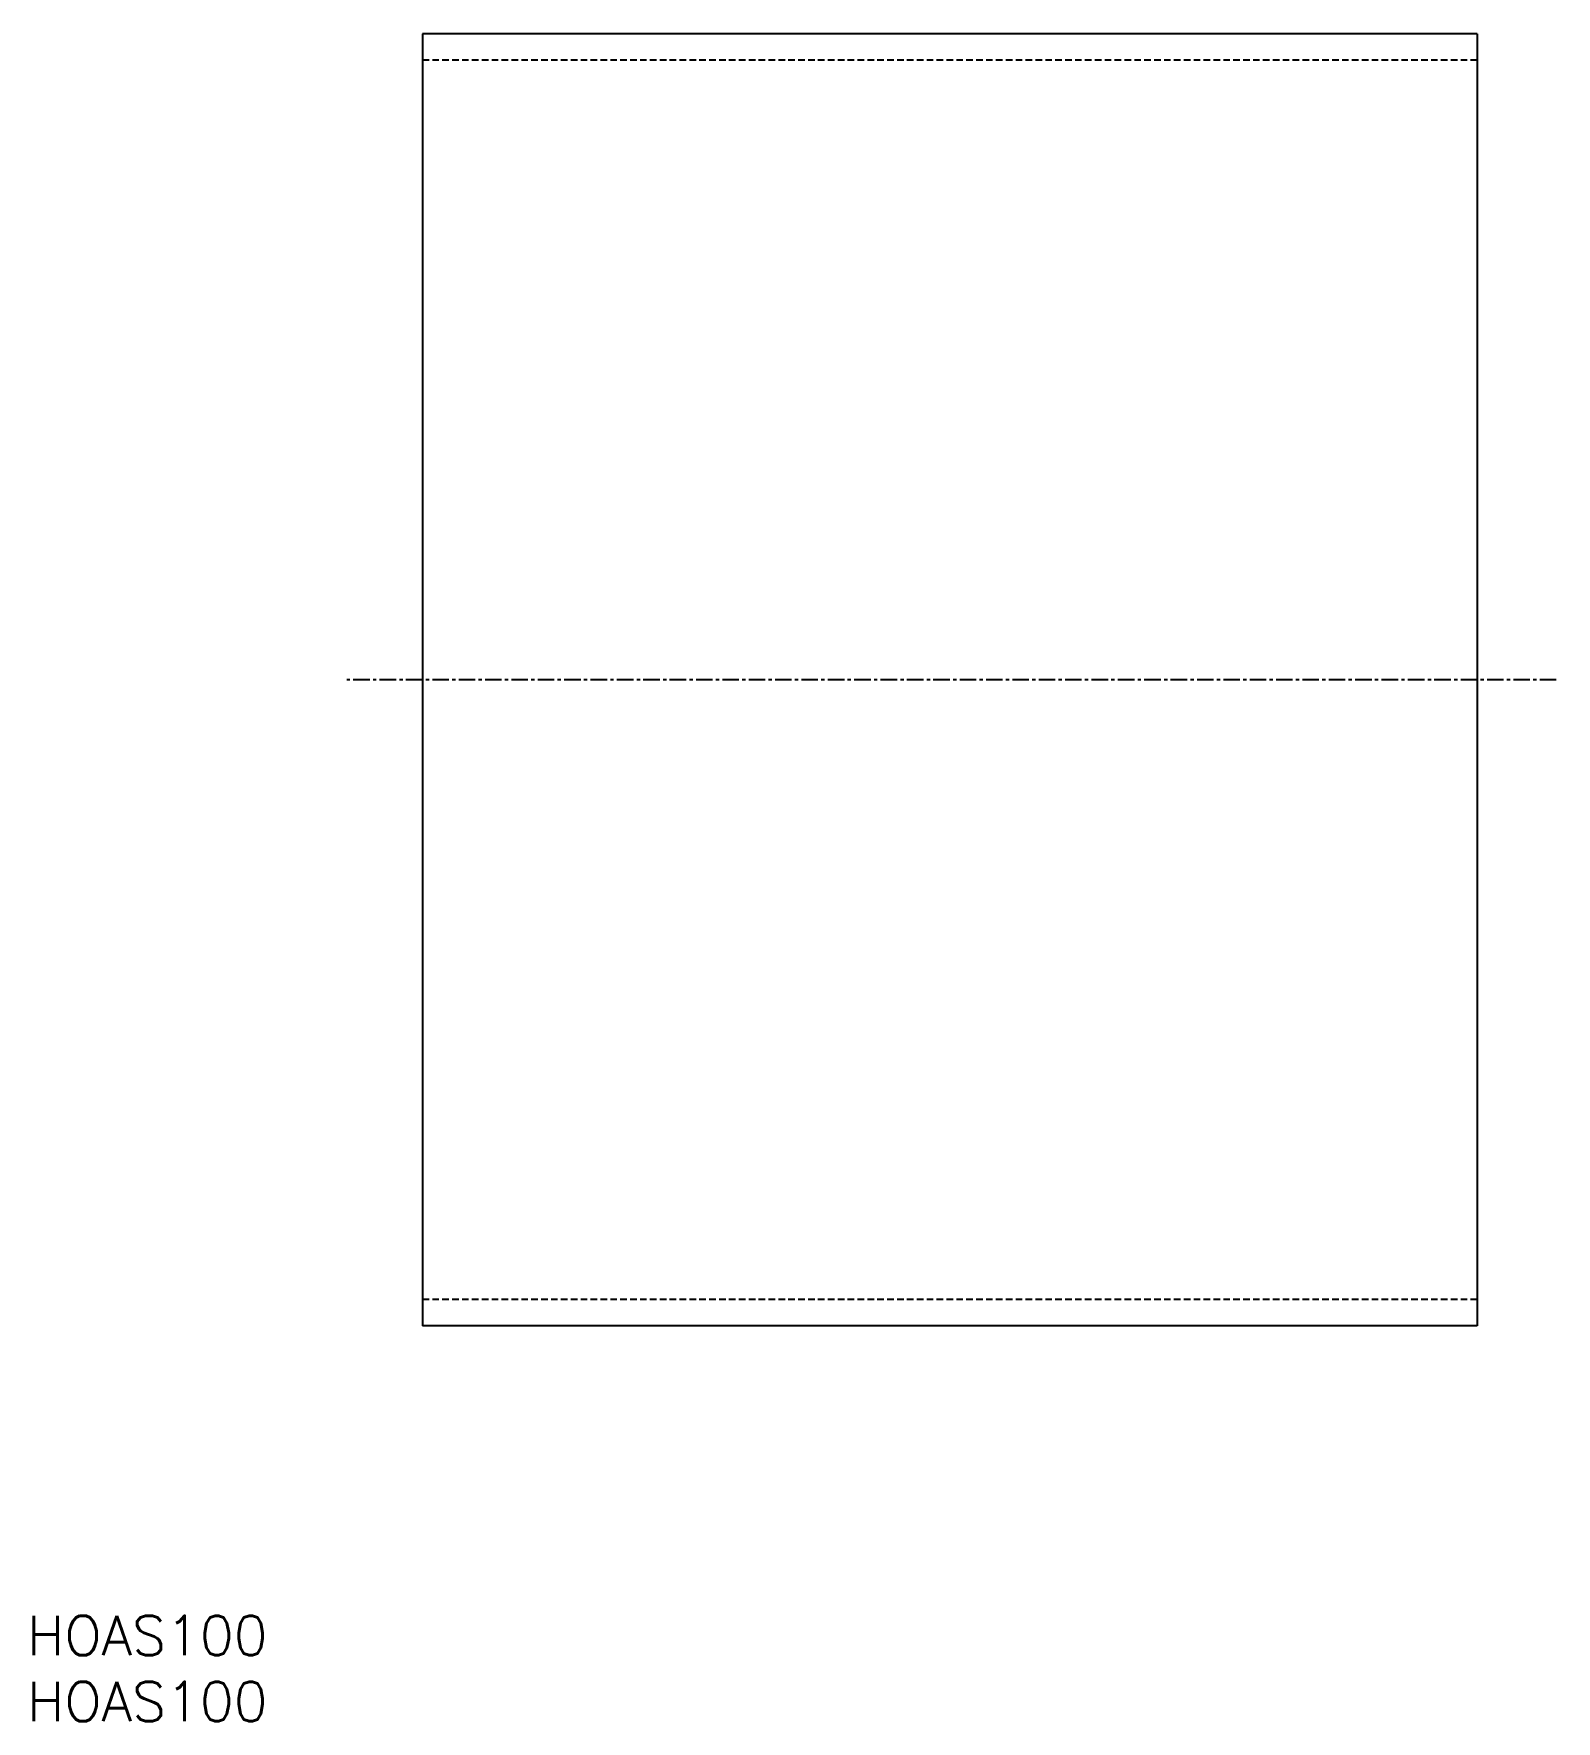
# Model space of a CAD drawing. Extents: x 1 to 116, y 0 to 128.
import ezdxf

# ---------------------------------------------------------------- set-up
doc = ezdxf.new("R2010")
doc.units = 0
doc.linetypes.add('CENTER', pattern=[2, 1.25, -0.25, 0.25, -0.25])
doc.linetypes.add('DASHED', pattern=[0.75, 0.5, -0.25])
doc.layers.get('0').update_dxf_attribs({"linetype": 'CONTINUOUS'})
doc.layers.add('CENTER', color=1, linetype='CENTER')
doc.styles.get("Standard").update_dxf_attribs({"font": 'txt.shx'})

# ---------------------------------------------------------------- blocks, each defined once
blk = doc.blocks.new('*U3')
at = {"color": 7, "linetype": 'CONTINUOUS'}
blk.add_text('HOAS100', height=3, dxfattribs=at).set_placement((0, 0))
blk = doc.blocks.new('*U4')
at = {"color": 7, "linetype": 'CONTINUOUS'}
blk.add_text('HOAS100', height=3, dxfattribs=at).set_placement((0, 5))

msp = doc.modelspace()

# ---------------------------------------------------------------- linework, layer by layer
at = {"color": 7, "linetype": 'CONTINUOUS'}
for p, q in [((30, 128), (30, 30)), ((110, 128), (30, 128)), ((110, 128), (110, 30)), ((110, 30), (30, 30))]:
    msp.add_line(p, q, dxfattribs=at)
at = {"color": 3, "linetype": 'DASHED'}
for p, q in [((110, 126), (30, 126)), ((110, 32), (30, 32))]:
    msp.add_line(p, q, dxfattribs=at)
at = {"layer": 'CENTER', "color": 1, "linetype": 'CENTER'}
msp.add_line((116, 79), (24, 79), dxfattribs=at)

# ---------------------------------------------------------------- block references
at = {"color": 7, "linetype": 'CONTINUOUS'}
for name in ['*U4', '*U3']:
    msp.add_blockref(name, (0, 0), dxfattribs=at)

doc.saveas('drawing.dxf')
